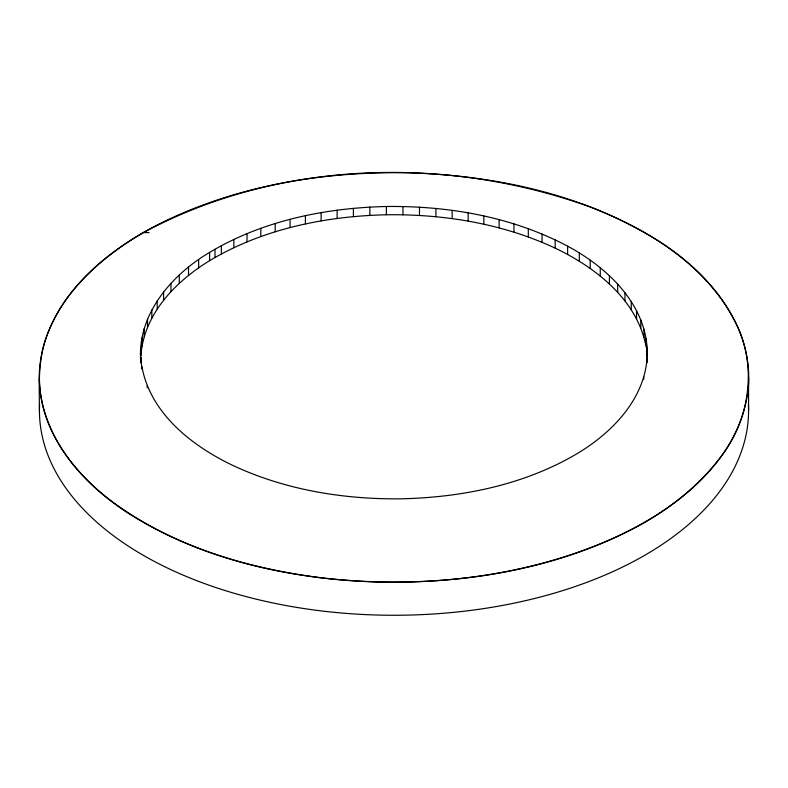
<?xml version="1.0" encoding="UTF-8"?>
<svg xmlns="http://www.w3.org/2000/svg" width="788" height="788" viewBox="0 0 788 788"><rect width="100%" height="100%" fill="white"/><g stroke="black" fill="none" stroke-linecap="round" stroke-linejoin="round"><path stroke-width="1.18" d="M646.111 338.702L647.155 356.521C649.056 306.729 608.435 267.93 567.616 246.191C512.239 216.759 448.628 205.767 386.376 206.495C325.119 207.933 262.65 220.66 209.608 252.416C171.075 275.14 136.226 315.407 140.855 362.933L140.845 357.053L141.889 368.961M647.125 362.5L647.155 348.247M39.43 410.548C39.292 386.14 37.785 360.914 46.246 337.53C51.112 323.838 58.046 310.984 66.419 299.125C86.532 271.446 113.866 249.816 143.278 232.716M149.06 232.588L143.465 232.608C279.179 159.55 447.318 155.364 590.99 207.254C647.411 229.475 703.94 263.547 733.431 318.519C757.731 361.534 751.131 417.029 721.581 455.809C682.536 508.27 621.476 539.169 560.248 558.121C484.344 581.327 403.564 586.824 324.823 578.244C252.524 569.369 179.703 548.96 119.441 506.802C76.82 477.429 39.617 431.46 39.43 377.462M646.111 346.966C637.443 299.913 596.033 267.693 555.185 248.131C502.655 223.565 444.068 214.031 386.376 214.769C325.119 216.208 262.65 228.924 209.608 260.69C175.645 281.355 143.761 314.087 140.894 355.752L140.894 347.478M141.889 366.597C150.557 413.661 191.967 445.88 232.815 465.432C285.345 490.008 343.932 499.543 401.624 498.804C462.881 497.366 525.35 484.64 578.392 452.883C612.355 432.208 644.239 399.477 647.106 357.821L647.106 362.549M748.57 377.462L748.57 410.548M643.993 329.207L643.993 337.481M643.776 376.851L643.776 379.215M640.802 319.82L640.802 328.094M636.556 310.57L636.556 318.844M631.267 301.499L631.267 309.773M624.963 292.653L624.963 300.927M617.674 284.064L617.674 292.328M609.42 275.761L609.42 284.035M600.249 267.792L600.249 276.066M590.202 260.188L590.202 268.452M579.308 252.978L579.308 261.242M567.616 246.191L567.616 254.465M555.185 239.867L555.185 248.131M542.065 234.016L542.065 242.29M528.305 228.678L528.305 236.952M513.973 223.871L513.973 232.145M499.129 219.625L499.129 227.89M483.832 215.932L483.832 224.206M468.151 212.839L468.151 221.113M452.154 210.337L452.154 218.611M435.912 208.446L435.912 216.72M419.482 207.175L419.482 215.439M402.954 206.515L402.954 214.789M386.376 206.495L386.376 214.769M369.838 207.096L369.838 215.37M353.398 208.318L353.398 216.592M337.136 210.16L337.136 218.434M321.12 212.612L321.12 220.886M305.409 215.666L305.409 223.94M290.082 219.3L290.082 227.574M275.199 223.516L275.199 231.78M260.828 228.274L260.828 236.548M247.018 233.573L247.018 241.847M233.849 239.375L233.849 247.649M221.359 245.669L221.359 253.933M215.006 249.313L215.006 257.577M209.608 252.416L209.608 260.69M198.645 259.587L198.645 267.861M188.519 267.171L188.519 275.436M179.28 275.111L179.28 283.385M170.957 283.385L170.957 291.659M163.589 291.954L163.589 300.228M157.206 300.78L157.206 309.054M151.838 309.842L151.838 318.106M147.504 319.071L147.504 327.345M147.198 385.48L147.198 387.844M144.224 328.448L144.224 336.722M142.017 337.934L142.017 346.208M748.413 404.461A354.57 204.713 0 0 1 394 615.261A354.57 204.713 0 0 1 39.587 404.461M39.459 370.222C35.785 433.656 83.439 486.186 134.433 517.086C208.436 561.854 295.796 579.879 381.461 582.155C468.771 583.445 558.002 568.266 635.827 527.32C690.111 498.311 743.754 449.879 748.541 384.702C752.215 321.277 704.561 268.747 653.567 237.848C579.564 193.08 492.204 175.044 406.539 172.769C319.229 171.488 229.998 186.667 152.173 227.604C97.889 256.622 44.246 305.054 39.459 370.222"/></g></svg>
